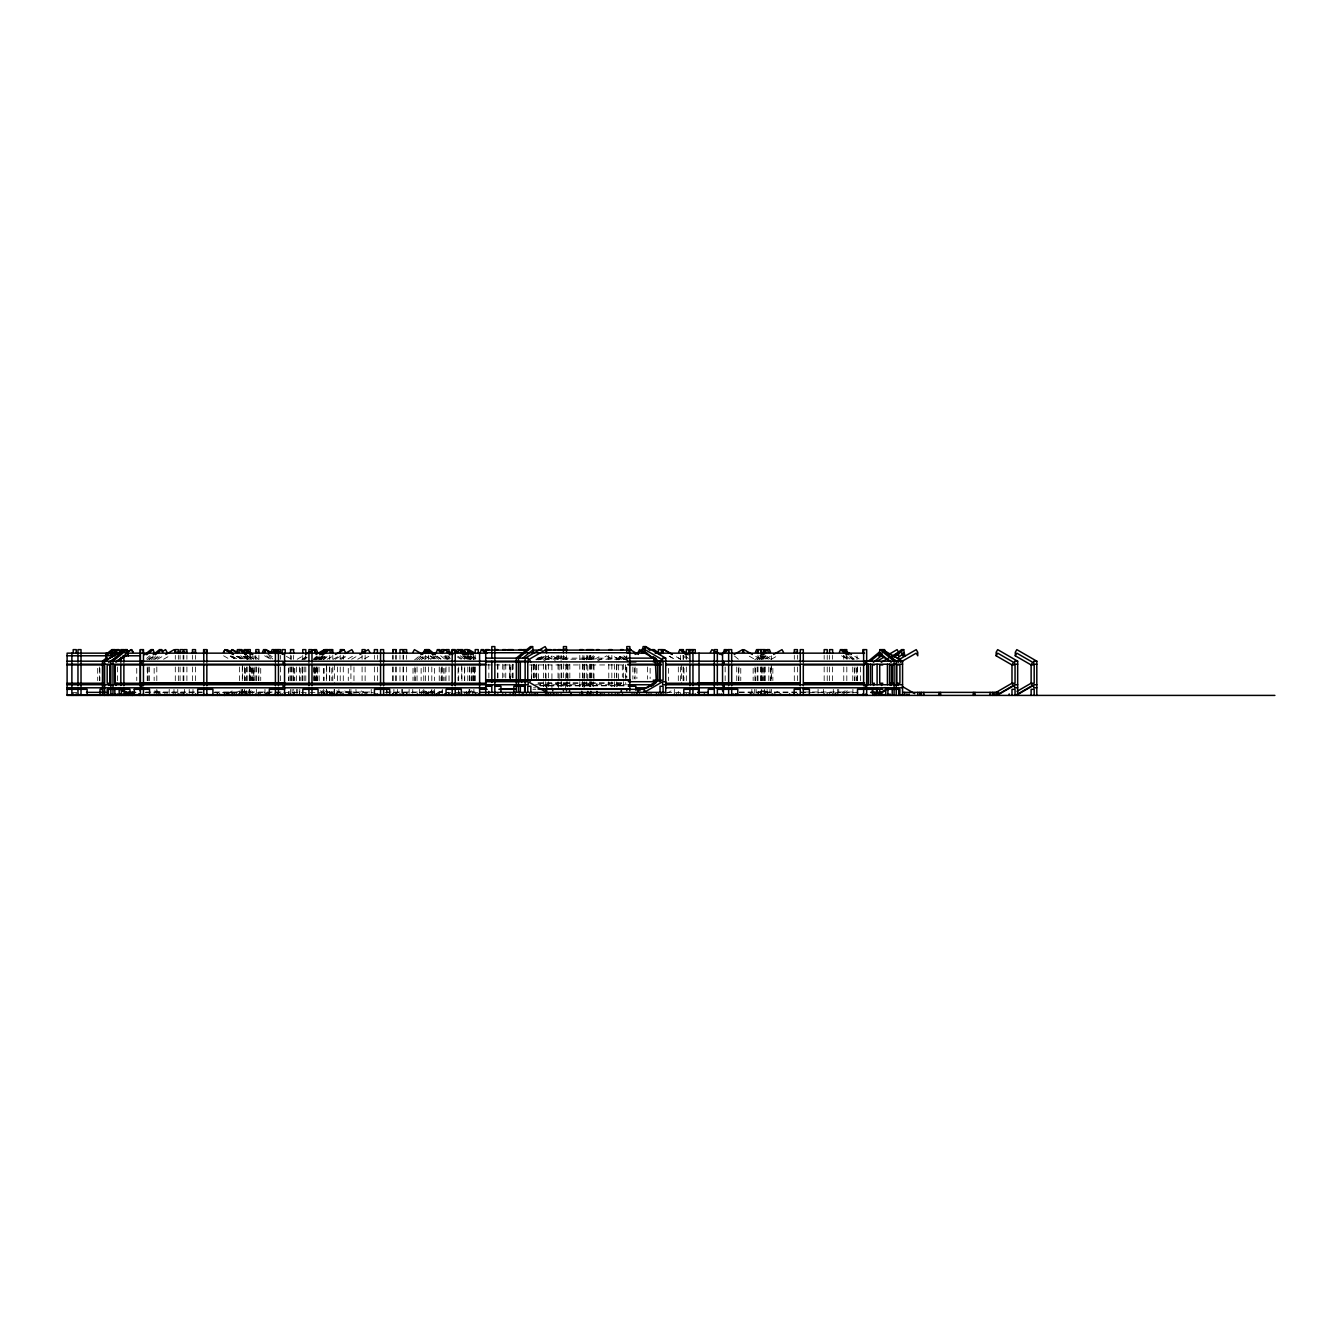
<?xml version="1.0" encoding="UTF-8"?>
<svg xmlns="http://www.w3.org/2000/svg" width="1342" height="1342" viewBox="0 0 1342 1342"><rect width="100%" height="100%" fill="white"/><g stroke="black" fill="none" stroke-linecap="round" stroke-linejoin="round"><path stroke-width="0.75" stroke-dasharray="5 3.75" d="M539.836 685.51L540.776 683.229M585.615 685.51L586.555 683.229M588.702 683.229L587.779 685.51L587.813 664.223M617.706 685.51L618.645 683.229M619.87 685.51L620.792 683.229M547.586 685.863L549.113 683.229L547.67 685.863M595.731 685.51L597.039 683.229M146.647 658.385L149.851 655.768M146.915 659.895L151.629 656.053M149.063 659.895L153.776 656.053M151.495 659.677L156.293 655.768M153.642 659.677L158.44 655.768M238.91 693.344L242.298 690.727M241.141 689.318L241.141 693.378L244.261 690.727M241.09 693.344L244.462 690.727M243.254 693.344L246.442 690.727M245.871 693.344L249.075 690.727M248.018 693.344L251.222 690.727M301.749 659.895L306.462 656.053M303.913 659.895L307.05 657.328M313.81 658.62L316.947 656.053M313.474 659.895L318.272 656.053M314.397 659.895L319.111 656.053L313.793 659.241M315.638 659.895L320.352 656.053L315.705 659.895M316.544 659.895L321.61 655.768M318.691 659.895L323.757 655.768M318.876 659.895L323.59 656.053M320.201 659.677L325.083 655.768M321.107 659.677L325.905 655.768L320.604 658.838M321.308 659.677L326.106 655.768M323.271 659.677L328.069 655.768L323.456 659.677M414.577 659.895L419.291 656.053M416.741 659.895L421.455 656.053M419.157 659.677L423.955 655.768M421.304 659.677L426.119 655.768M428.433 693.344L431.621 690.727M430.581 693.344L433.785 690.727M438.918 693.344L442.105 690.727M466.395 693.344L469.599 690.727M468.543 693.344L471.747 690.727M536.163 659.895L539.316 657.328M537.488 659.677L542.369 655.768M538.327 659.895L543.04 656.053M539.652 659.677L544.517 655.768M540.742 659.677L545.54 655.768M542.889 659.677L547.704 655.768M584.106 659.895L588.819 656.053M586.253 659.895L590.966 656.053M588.668 659.677L593.466 655.768M590.832 659.677L595.63 655.768M616.196 659.895L620.91 656.053M618.343 659.895L623.057 656.053M620.759 659.677L625.573 655.768M622.923 659.677L627.721 655.768M754.724 659.895L759.438 656.053M756.871 659.895L761.585 656.053M759.287 659.677L764.084 655.768M761.451 659.677L766.248 655.768M758.012 693.344L761.216 690.727M760.176 693.344L763.363 690.727M841.954 693.344L845.141 690.727M844.101 693.344L847.305 690.727M148.912 659.258L153.911 656.372M155.018 659.241L160.285 656.204M157.5 659.258L162.499 656.372M163.607 659.241L168.891 656.204M224.718 694.653L230.002 691.6M224.919 694.653L230.187 691.6M228.643 692.975L232.149 690.945M226.899 694.653L232.183 691.6M232.116 694.653L237.4 691.6M235.84 692.975L239.362 690.945M297.203 659.258L302.218 656.372M303.309 659.241L306.832 657.211M327.129 659.258L332.397 656.372M333.235 659.241L338.788 656.204M335.165 659.258L340.163 656.372M340.046 658.838L345.313 655.785M341.271 659.241L346.555 656.204M348.081 658.838L353.349 655.785M351.621 659.258L356.62 656.372M357.727 659.241L362.994 656.204M364.521 658.838L369.805 655.785M424.458 659.258L429.474 656.372M430.581 659.241L435.848 656.204M424.726 694.653L429.994 691.6M444.168 694.653L449.453 691.6M543.426 661.187L551.83 656.372M594.691 659.258L599.689 656.372M597.274 661.287L606.081 656.204M617.035 686.265L622.319 683.229L623.845 685.863M663.804 694.653L669.071 691.6M667.444 692.975L671.05 690.945M770.308 656.372L765.309 659.258L765.275 655.399M771.415 659.241L776.699 656.204M537.018 658.134L628.308 658.134M535.844 659.241L627.754 659.241M487.28 664.944L494.242 664.944M494.846 664.944L513.13 664.944M529.637 664.944L625.909 664.944M537.991 682.877L625.724 682.877M537.991 683.229L625.909 683.229M535.492 684.739L626.563 684.739M540.088 685.51L625.724 685.51M540.222 685.863L625.909 685.863M533.495 687.792L535.659 687.792M532.925 689.318L535.844 689.318M145.842 692.019L202.239 692.019M214.77 692.019L282.457 692.019M329.746 692.019L371.566 692.019M386.144 692.019L442.575 692.019M461.346 692.019L476.007 692.019M739.257 692.019L802.164 692.019M804.244 692.019L810.518 692.019M812.363 692.019L856.23 692.019M71.881 692.371L77.97 692.371M145.204 692.371L202.172 692.371M213.73 692.371L373.328 692.371M384.869 692.371L450.593 692.371M455.223 692.371L478.255 692.371M666.739 692.371L689.57 692.371M739.257 692.371L859.803 692.371M854.77 656.372L859.769 659.258M853.663 659.241L848.379 656.204L853.059 659.895M841.568 655.785L846.852 658.838M755.697 656.372L760.696 659.258L760.813 655.399M749.306 656.204L754.59 659.241M776.901 691.6L782.185 694.653M669.289 656.204L674.556 659.241L669.205 656.204M619.736 656.372L628.073 661.187L619.668 656.372M606.483 655.785L611.767 658.838M553.374 656.372L561.711 661.187M546.982 656.204L555.789 661.287M464.08 656.372L469.079 659.258M457.689 656.204L462.973 659.241M457.706 657.328L461.229 659.258M448.127 658.838L442.843 655.785L447.607 659.677M436.586 656.372L441.585 659.258M430.212 656.204L435.479 659.241M426.119 656.372L431.118 659.258M419.727 656.204L424.995 659.241M363.212 691.6L368.48 694.653M361.233 690.945L364.756 692.975M286.416 656.372L291.415 659.258M346.756 691.6L352.04 694.653M344.793 690.945L348.316 692.975M338.721 691.6L344.005 694.653M336.943 690.945L340.549 692.975M336.758 690.945L340.281 692.975M267.914 654.175L273.181 657.211M264.626 655.785L269.91 658.838M243.992 656.372L248.991 659.258M243.556 656.372L248.555 659.258M238.775 656.372L243.774 659.258M237.601 656.204L242.868 659.241M237.165 656.204L242.449 659.241M236.779 656.372L241.778 659.258M236.595 656.372L241.594 659.258M232.384 656.204L237.668 659.241M230.79 655.785L236.075 658.838M230.405 656.204L235.672 659.241M230.203 656.204L235.487 659.241M223.594 655.785L228.878 658.838M850.509 656.053L855.223 659.895M845.846 655.768L850.643 659.677M843.699 655.768L848.496 659.677M766.567 656.053L771.281 659.895M764.42 656.053L769.134 659.895M761.904 655.768L766.718 659.677M759.757 655.768L764.554 659.677M734.477 656.053L739.19 659.895M764.789 690.727L767.993 693.344M762.642 690.727L765.829 693.344M685.057 655.768L688.345 658.385M682.91 655.768L687.792 659.677M623.812 655.768L626.999 658.385M563.539 656.053L568.253 659.895M561.392 656.053L566.106 659.895M558.893 655.768L563.69 659.677M556.729 655.768L561.526 659.677M472.803 656.053L475.94 658.62M470.287 655.768L475.085 659.677M470.27 656.053L475.068 659.895M468.14 655.768L472.921 659.895L468.123 656.053M467.1 656.053L471.814 659.895M470.505 659.677L465.691 655.768L470.421 659.677M464.953 656.053L469.666 659.895M463.46 655.768L468.341 659.677M462.453 655.768L467.251 659.677M460.289 655.768L465.087 659.677M447.121 655.768L450.325 658.385M444.974 655.768L450.023 659.895M440.662 655.768L445.46 659.677M436.989 656.053L441.703 659.895M434.825 656.053L439.539 659.895M432.325 655.768L437.123 659.677M430.178 655.768L434.976 659.677M424.659 690.727L427.863 693.344M422.495 690.727L425.699 693.344M326.794 690.727L329.998 693.344M326.609 690.727L329.813 693.344M324.647 690.727L327.851 693.344L324.462 690.727M322.298 690.727L325.502 693.344M321.241 691.08L326.039 695.005M320.151 690.727L323.355 693.344M268.903 655.768L273.701 659.677M266.739 655.768L271.554 659.677M254.426 656.053L259.14 659.895M252.279 656.053L256.993 659.895M249.763 655.768L254.561 659.677M249.646 656.053L254.359 659.895M247.616 655.768L252.38 659.895M247.465 656.053L252.212 659.895M245.502 656.053L250.216 659.895M244.999 655.768L250.031 659.895M247.8 659.677L242.835 655.768L247.616 659.677M240.654 655.768L245.653 659.677M156.98 690.727L160.184 693.344M154.833 690.727L158.037 693.344M556.024 683.229L557.349 685.51M264.424 692.019L265.951 694.653M565.804 683.229L566.743 685.51M563.657 683.229L564.579 685.51M860.474 666.974L860.457 683.229M857.404 666.974L857.404 681.199M857.018 655.785L857.018 659.442M857.018 666.974L857.018 681.199M856.8 668.333L856.8 680.646M854.921 666.974L854.921 681.199M854.636 668.333L854.636 680.646M852.774 666.974L852.774 681.199M852.908 689.318L852.908 693.378M846.819 655.399L846.819 659.258M846.819 666.974L846.819 681.199M843.766 655.399L843.766 659.258M843.766 666.974L843.766 681.199M838.733 689.318L838.733 693.378M837.676 689.318L837.676 693.378M833.315 689.318L833.315 693.378M832.627 655.399L832.627 659.258M832.627 666.974L832.627 681.199M829.591 655.399L829.591 659.258M829.591 666.974L829.591 684.739M827.226 655.399L827.226 659.442M827.226 666.974L827.226 681.199M824.173 655.399L824.173 659.258M824.173 666.974L824.173 681.199M823.485 689.318L823.485 693.378M818.083 689.318L818.083 693.378M797.366 655.399L797.366 659.258M797.366 666.974L797.366 684.739M794.313 655.399L794.313 659.258M794.313 666.974L794.313 681.199M772.858 668.333L772.858 680.646M771.365 655.785L771.365 659.442M771.365 664.944L771.365 681.199M771.365 689.318L771.365 693.378M770.996 666.974L770.996 681.199M770.694 668.333L770.694 680.646M769.956 689.318L769.956 693.378M768.832 666.974L768.832 681.199M767.658 691.348L767.658 695.408M767.104 689.318L767.104 693.378M765.275 666.974L765.275 684.739M764.621 666.974L764.621 681.199M764.621 689.318L764.621 693.378M764.034 668.333L764.034 680.646M764.034 691.6L764.034 695.408M763.85 655.399L763.85 659.258M763.85 666.974L763.85 684.739M762.222 655.399L762.222 659.258M762.222 666.974L762.222 681.199M761.971 668.333L761.971 680.646M761.384 666.974L761.384 681.199M761.384 689.318L761.384 693.378M761.015 655.399L761.015 659.258M761.015 666.974L761.015 681.199M760.813 666.974L760.813 681.199M758.347 691.348L758.347 695.408M757.962 655.399L757.962 659.258M757.962 666.974L757.962 684.739M757.173 666.974L757.173 681.199M756.133 689.318L756.133 693.378M755.311 668.333L755.311 680.646M755.009 666.974L755.009 681.199M754.707 689.318L754.707 693.378M753.147 668.333L753.147 680.646M751.856 689.318L751.856 693.378M740.767 668.333L740.767 680.646M738.888 666.974L738.888 681.199M738.603 668.333L738.603 680.646M736.741 666.974L736.741 681.199M725.166 666.974L725.166 681.199M686.332 655.399L686.332 659.258M686.332 666.974L686.332 684.739M684.001 668.333L683.917 680.646M683.464 655.399L683.464 659.258M683.464 666.974L683.464 681.199M683.095 655.785L683.095 659.442M683.095 666.974L683.095 681.199M681.367 664.944L681.367 683.229M680.428 655.399L680.428 659.258M680.428 666.974L680.428 681.199M678.314 666.974L678.314 681.199M678.314 691.348L678.23 695.408M674.321 689.318L674.321 693.378M668.45 668.333L668.45 680.646M650.132 668.333L650.132 678.599M647.498 666.974L647.498 679.153M636.896 668.333L636.896 678.599M635.034 666.974L635.034 679.153M634.749 668.333L634.749 678.599M632.887 666.974L632.887 679.153M626.798 655.584L626.798 659.241M626.798 667.343L626.798 678.146M626.093 666.974L626.093 677.123M625.439 664.944L625.372 681.199M623.443 664.223L623.443 684.739M622.319 664.944L622.319 677.123M618.645 664.944L618.645 681.199M616.783 664.223L616.783 687.792M616.498 664.944L616.498 677.123M614.619 664.223L614.619 687.792M611.851 655.399L611.851 659.258M611.851 664.223L611.851 687.792M608.798 655.399L608.798 659.258M608.798 664.223L608.798 685.51M594.003 664.944L594.003 681.199M593.164 655.399L593.164 659.258M593.164 664.223L593.164 687.792M591.352 664.223L591.352 684.739M590.849 655.399L590.849 659.258M590.849 664.223L590.849 687.792M590.111 655.399L590.111 659.258M590.111 664.223L590.111 687.792M589.792 655.399L589.792 659.258M589.792 664.223L589.792 687.792M587.813 655.399L587.813 659.258M586.739 655.399L586.739 659.258M586.739 664.223L586.739 685.51M584.693 664.223L584.693 687.792M584.391 664.944L584.391 677.123M584.022 655.785L584.022 659.442M584.022 664.944L584.022 681.199M584.022 683.229L584.022 687.792M582.864 655.399L582.864 659.258M582.864 664.223L582.864 687.792M582.529 664.223L582.529 687.792M579.811 655.399L579.811 659.258M579.811 664.223L579.811 687.792M569.83 664.223L569.83 687.792M567.968 664.944L567.968 681.199M567.666 664.223L567.666 687.792M566.475 655.584L566.475 659.241M566.475 663.921L566.475 678.146M566.475 681.702L566.475 686.114M565.804 664.944L565.804 681.199M565.519 684.739L565.519 687.792M563.422 655.584L563.422 659.241M563.422 663.921L563.422 678.146M563.422 682.457L563.422 686.114M561.711 664.223L561.711 684.739M561.073 655.399L561.073 659.258M561.073 664.223L561.073 687.792M559.077 664.944L559.077 681.199M558.658 684.739L558.658 687.792M558.02 655.399L558.02 659.258M558.02 664.223L558.02 687.792M551.931 655.785L551.931 659.442M551.931 664.944L551.931 681.199M551.931 683.229L551.931 687.792M548.475 655.399L548.475 659.258M548.475 664.223L548.475 687.792M546.966 684.739L546.966 687.792M546.546 684.739L546.546 687.792M546.479 684.739L546.479 687.792M546.06 664.944L546.06 681.199M545.422 655.399L545.422 659.442M545.422 664.223L545.422 687.792M543.426 664.223L543.426 687.792M538.628 664.944L538.628 681.199M536.75 664.223L536.75 678.599M536.465 664.944L536.465 681.199M535.441 664.944L535.374 677.123M534.602 664.223L534.602 678.599M533.495 664.223L533.579 678.599M533.21 664.944L533.294 677.123M513.13 664.223L513.13 681.199M512.376 664.223L512.376 678.599M512.09 664.944L512.09 677.123M510.212 678.599L510.212 664.223L510.094 681.199M509.557 664.223L509.557 678.599M505.749 664.223L505.749 681.199M503.988 664.944L503.988 677.123M502.696 664.223L502.696 681.199M497.899 664.223L497.899 681.199M497.681 664.223L497.681 678.599M488.857 664.223L488.857 678.599M475.219 655.399L475.219 659.258M475.219 666.974L475.219 681.199M474.766 666.974L474.699 681.199M474.481 668.333L474.414 680.646M473.877 655.785L473.877 659.442M473.877 666.974L473.877 681.199M473.877 689.318L473.877 693.378M473.424 655.785L473.424 659.442M473.424 666.974L473.424 681.199M472.535 666.974L472.619 681.199M472.418 691.6L472.418 695.408M471.528 666.974L471.528 681.199M471.227 668.333L471.227 680.646M469.767 666.974L469.767 681.199M469.767 689.318L469.767 693.378M469.365 666.974L469.365 681.199M469.113 689.318L469.113 693.378M467.788 655.399L467.788 659.258M467.788 666.974L467.788 681.199M466.731 691.348L466.731 695.408M464.735 655.399L464.735 659.258M464.735 666.974L464.735 684.739M464.366 668.333L464.483 680.646M461.849 666.974L461.916 681.199M461.732 664.944L461.732 681.199M458.88 691.348L458.88 695.408M458.679 666.974L458.679 681.199M458.645 689.318L458.645 693.378M458.075 668.333L458.075 680.646M449.033 655.399L449.033 659.258M449.033 666.974L449.033 684.739M445.997 655.399L445.997 659.258M445.997 666.974L445.997 681.199M444.923 668.333L444.923 680.646M443.263 668.333L443.263 680.646M442.29 666.974L442.29 681.199M442.29 689.318L442.29 693.378M441.401 666.974L441.401 681.199M441.115 668.333L441.115 680.646M439.253 666.974L439.253 681.199M439.237 691.348L439.237 695.408M434.439 668.333L434.439 680.646M434.59 689.318L434.59 693.378M431.805 666.974L431.805 681.199M431.805 689.318L431.805 693.378M428.501 655.399L428.501 659.442M428.501 666.974L428.501 681.199M428.752 691.348L428.752 695.408M426.823 691.348L426.823 695.408M425.448 655.399L425.448 659.258M425.448 666.974L425.448 681.199M423.77 666.974L423.77 681.199M423.77 689.318L423.77 693.378M421.136 668.333L421.136 680.646M421.136 691.6L421.136 695.408M419.358 689.318L419.358 693.378M417.043 666.974L417.043 681.199M415.164 668.333L415.164 680.646M414.879 666.974L414.879 681.199M413.017 668.333L413.017 680.646M412.749 689.318L412.749 693.378M409.125 689.318L409.125 693.378M406.643 655.399L406.643 659.258M406.643 666.974L406.643 681.199M403.606 655.399L403.606 659.258M403.606 666.974L403.606 684.739M403.036 655.399L403.036 659.258M403.036 666.974L403.036 681.199M402.264 689.318L402.264 693.378M401.895 689.318L401.895 693.378M399.983 655.399L399.983 659.258M399.983 666.974L399.983 681.199M397.5 689.318L397.5 693.378M396.175 655.399L396.175 659.258M396.175 666.974L396.175 681.199M395.789 655.399L395.789 659.258M395.789 666.974L395.789 684.739M393.894 689.318L393.894 693.378M393.122 655.399L393.122 659.258M393.122 666.974L393.122 684.739M392.753 655.399L392.753 659.258M392.753 666.974L392.753 681.199M387.033 689.318L387.033 693.378M386.647 689.318L386.647 693.378M377.421 655.399L377.421 659.258M377.421 666.974L377.421 681.199M374.368 655.399L374.368 659.258M374.368 666.974L374.368 681.199M371.231 689.318L371.231 693.378M365.125 655.399L365.125 659.258M365.125 666.974L365.125 681.199M362.088 655.399L362.088 659.258M362.088 666.974L362.088 681.199M355.982 689.318L355.982 693.378M353.969 666.974L353.969 681.199M353.969 691.348L353.969 695.408M350.916 664.944L350.916 683.229M350.916 689.318L350.916 693.378M349.373 689.318L349.373 693.378M348.283 668.333L348.283 680.646M348.283 691.6L348.283 695.408M343.284 655.399L343.284 659.258M343.284 666.974L343.284 681.199M340.231 655.399L340.231 659.442M340.231 666.974L340.231 681.199M338.889 689.318L338.889 693.378M337.513 666.974L337.513 681.199M337.513 691.348L337.513 695.408M334.477 664.944L334.477 683.229M334.477 689.318L334.477 693.378M334.141 689.318L334.141 693.378M332.799 655.399L332.799 659.258M332.799 666.974L332.799 681.199M331.826 668.333L331.826 680.646M331.826 691.6L331.826 695.408M329.746 655.399L329.746 659.442M329.746 666.974L329.746 681.199M329.662 691.348L329.662 695.408M329.478 666.974L329.478 681.199M329.478 691.348L329.478 695.408M326.693 666.974L326.626 681.199M326.626 689.318L326.626 693.378M326.425 664.944L326.425 681.199M326.425 689.318L326.425 693.378M323.976 668.333L323.976 680.646M323.791 668.333L323.791 680.646M323.791 691.6L323.791 695.408M323.657 689.318L323.657 693.378M318.993 666.974L319.178 681.199M317.316 668.333L317.316 680.646M317.031 666.974L317.031 681.199M316.829 666.974L316.829 681.199M316.007 666.974L315.924 681.199M315.152 668.333L315.152 680.646M314.967 668.333L314.967 680.646M314.682 666.974L314.682 681.199M314.062 668.333L314.145 680.646M313.776 666.974L313.843 681.199M305.791 655.399L305.791 659.258M305.791 666.974L305.791 684.739M304.198 666.974L304.198 681.199M302.738 655.399L302.738 659.258M302.738 666.974L302.738 681.199M302.336 668.333L302.336 680.646M302.051 666.974L302.051 681.199M300.189 668.333L300.189 680.646M299.786 689.318L299.786 693.378M299.568 666.974L299.568 681.199M299.568 691.348L299.568 695.408M297.739 689.318L297.739 693.378M296.515 666.974L296.515 683.229M296.515 689.318L296.515 693.378M294.754 668.333L294.754 680.646M294.754 691.6L294.754 695.408M293.864 668.333L293.881 680.646M293.881 691.6L293.881 695.408L293.697 689.318M293.697 655.399L293.512 659.258M293.512 666.974L293.697 684.739M292.103 666.974L292.103 681.199M292.103 689.318L292.103 693.378M291.315 655.785L291.315 659.442M291.315 666.974L291.315 681.199M290.644 655.399L290.644 659.258M290.459 666.974L290.644 681.199M290.644 689.318L290.644 695.408M289.067 666.974L289.067 681.199M289.067 691.348L289.067 695.408M288.446 668.333L288.446 680.646M288.446 691.6L288.446 695.408M280.444 655.399L280.444 659.258M280.444 666.974L280.444 684.739M264.978 689.318L264.978 693.378M260.717 668.333L260.717 680.646M258.872 655.399L258.872 659.442M258.872 666.974L258.872 681.199M258.553 668.333L258.553 680.646M256.691 666.974L256.691 681.199M256.372 689.318L256.372 693.378M255.836 655.399L255.836 659.258M255.836 666.974L255.836 681.199M254.074 666.974L254.074 681.199M253.94 668.333L253.789 680.646L253.755 668.333M252.313 668.333L252.313 680.646M252.313 691.6L252.313 695.408M252.078 666.974L252.078 681.199M251.608 668.333L251.793 680.646M250.283 655.399L250.283 659.442M250.283 666.974L250.283 681.199M249.931 666.974L249.931 681.199M249.679 664.944L249.679 681.199M249.679 689.318L249.679 693.378M249.243 666.974L249.243 681.199M249.243 689.318L249.243 693.378M247.23 655.399L247.23 659.258M247.23 666.974L247.23 681.199M246.626 666.974L246.626 681.199M246.626 691.348L246.626 695.408M246.207 691.348L246.207 695.408M245.116 668.333L245.116 680.646M245.116 691.6L245.116 695.408M244.932 668.333L244.932 680.646M244.479 666.974L244.479 681.199M244.479 689.318L244.479 693.378M242.483 664.944L242.483 681.199M242.483 689.318L242.483 693.378M242.281 666.974L242.281 681.199M242.281 689.318L242.281 693.378M241.426 691.348L241.426 695.408M239.43 666.974L239.43 681.199M239.43 691.348L239.43 695.408M195.513 655.399L195.513 659.258M195.513 666.974L195.513 681.199M192.996 689.318L192.996 693.378M192.46 655.399L192.46 659.258M192.46 666.974L192.46 681.199M189.222 689.318L189.222 693.378M186.907 655.399L186.907 659.258M186.907 666.974L186.907 681.199M184.441 689.318L184.441 693.378M183.854 655.399L183.854 659.258M183.854 666.974L183.854 681.199M183.116 655.399L183.116 659.258M183.116 666.974L183.116 681.199M180.08 655.399L180.08 659.258M180.08 666.974L180.08 684.739M178.352 655.399L178.352 659.258M178.352 666.974L178.352 681.199M177.765 689.318L177.765 693.378M175.299 655.399L175.299 659.258M175.299 666.974L175.299 684.739M173.974 689.318L173.974 693.378M169.209 689.318L169.209 693.378M159.866 691.348L159.866 695.408M156.813 666.974L156.813 681.199M156.813 689.318L156.813 693.378M154.162 668.333L154.162 680.646M154.162 691.6L154.162 695.408M149.365 666.974L149.365 681.199M148.207 666.974L148.207 681.199M147.503 668.333L147.503 680.646M147.217 666.974L147.217 681.199M136.75 668.333L136.75 680.646M117.425 666.974L117.425 681.199M99.862 668.333L99.862 680.646M99.576 666.974L99.576 681.199M97.698 668.333L97.698 680.646M322.852 655.768L318.054 659.677L322.919 655.768M558.155 656.204L552.87 659.241L558.222 656.204M680.662 659.258L675.663 656.372L680.595 659.258M618.628 659.241L613.361 656.204L618.561 659.241M531.432 678.599L531.432 664.223L531.348 678.599"/><path stroke-width="1.5" d="M132.153 693.898L132.153 695.408L132.153 692.371M515.127 695.408L515.127 693.898L515.043 695.408M115.915 685.51L117.039 683.229M125.125 694.653L126.064 692.371L126.064 695.408M236.377 652.279L237.651 649.629M243.338 652.279L244.412 649.629L246.576 649.629L252.85 654.762M265.699 649.629L263.552 649.629L262.478 652.279L264.626 652.279L265.699 649.629L270.413 653.487M273.231 652.279L274.305 649.629L272.141 649.629L271.067 652.279L273.231 652.279L274.741 649.629L283.078 654.443M436.385 652.279L437.458 649.629L439.606 649.629L442.759 652.195M442.843 652.279L443.917 649.629L441.77 649.629L440.696 652.279L442.843 652.279L444.487 649.629L443.045 652.279M459.249 649.629L458.176 652.279L456.012 652.279L457.085 649.629L459.249 649.629L465.523 654.762M480.302 652.279L481.392 649.629L483.539 649.629L486.676 652.195M521.552 682.457L522.491 680.176M645.267 646.592L644.194 652.749L645.72 650.098L661.556 659.241L660.029 661.891L660.029 680.176L663.082 680.176L663.082 661.891L660.029 661.891L644.194 652.749L642.03 652.749L643.12 646.592L645.267 646.592L649.981 650.434M653.118 685.074L656.322 682.457L655.382 661.891L656.473 659.241L654.309 659.241L653.235 661.891L657.546 661.891L657.546 680.176L653.235 680.176L654.175 682.457L647.767 687.691M678.633 652.279L679.79 649.629L683.464 649.629M758.716 649.629L757.643 652.279L755.479 652.279L756.553 649.629L765.275 649.629L765.275 653.487M839.421 652.279L840.495 649.629L842.642 649.629L848.932 654.762M896.238 695.408L896.238 661.187L882.097 649.629L879.949 649.629L878.859 655.785L881.023 655.785L889.813 660.868M878.859 655.785L879.949 653.151L882.097 653.151L881.023 655.785M873.525 685.51L874.447 683.229L872.3 683.229L872.3 664.944L874.447 664.944M108.903 685.51L110.43 682.877M124.739 694.653L126.265 692.019L119.237 687.943M223.409 652.279L224.936 649.629L233.256 654.443M223.594 652.279L225.12 649.629L233.458 654.443M230.354 652.279L231.881 649.629L235.219 651.558M230.79 652.279L232.317 649.629L237.316 652.514M264.626 652.279L266.152 649.629L271.151 652.514M412.917 652.279L414.443 649.629L422.78 654.443M423.401 652.279L424.928 649.629L433.265 654.443M450.878 652.279L452.405 649.629L457.404 652.514M530.828 680.176L529.503 682.457L545.338 691.6L546.664 689.318L546.664 692.371M628.61 652.279L630.136 649.629L638.473 654.443M638.104 652.279L639.614 649.629L644.613 652.514M662.394 652.279L664.005 649.629L672.342 654.443L663.921 649.629M710.404 652.279L711.931 649.629L720.268 654.443M742.512 652.279L744.022 649.629L752.359 654.443M881.476 685.51L882.784 683.229L879.731 683.229L879.731 664.944L882.784 664.944M996.15 655.785L997.676 653.151L1013.512 662.294L1011.985 664.944L1011.985 683.229L1013.512 685.863L997.676 695.005L996.15 692.371L1011.985 683.229L1015.038 683.229L1015.038 664.944L1011.985 664.944L996.15 655.785L996.15 652.279L997.676 649.629L1017.672 661.187L1017.672 695.408M1017.051 691.348L1031.126 683.229L1034.179 683.229L1034.179 664.944L1031.126 664.944L1015.29 655.785L1016.817 653.151L1032.652 662.294L1031.126 664.944L1031.126 683.229L1032.652 685.863L1016.817 695.005M105.565 654.762L111.856 649.629L115.278 649.629L115.278 655.399M107.712 654.762L114.003 649.629M107.192 657.328L102.478 661.187L102.478 693.512M110.329 654.762L116.62 649.629L118.784 649.629L119.857 652.279M112.493 654.762L118.784 649.629M120.092 653.487L124.806 649.629L127.154 649.629L128.228 655.785M124.991 649.629L110.849 661.187L110.849 695.408M127.138 649.629L112.996 661.187L112.996 695.408M115.949 662.294L127.138 653.151L128.211 655.785L126.97 649.629M144.601 654.762L150.891 649.629L153.038 649.629L154.112 652.279M146.764 654.762L153.038 649.629M153.206 654.762L159.48 649.629L161.644 649.629L162.718 652.279M155.353 654.762L161.644 649.629M320.084 653.487L324.798 649.629L328.287 649.629M319.765 654.762L326.123 649.629M321.912 654.762L328.203 649.629M323.019 654.762L329.293 649.629L332.799 649.629L332.799 653.487M420.868 654.762L424.005 652.195M523.011 657.949L532.606 650.098L533.68 652.749L532.606 646.592L518.465 658.134L518.465 692.371M721.56 654.762L727.85 649.629L731.692 649.629L731.692 662.294M761.015 654.762L767.288 649.629L769.452 649.629L770.526 652.279L768.362 652.279L767.288 649.629M763.162 654.762L766.299 652.195M868.274 661.187L879.278 652.195M870.421 661.187L879.849 653.487M873.374 662.294L881.375 655.768M892.128 657.328L901.556 649.629L903.703 649.629L904.793 655.785L902.629 655.785L901.556 653.151L903.703 653.151L904.793 655.785M894.275 657.328L903.703 649.629M897.312 658.385L903.703 653.151M878.859 695.408L878.859 692.371L879.798 694.653L887.8 688.127M124.37 649.629L104.357 661.187L104.357 695.408M124.554 649.629L104.542 661.187L104.542 695.408M108.702 662.294L113.986 659.241M126.316 652.514L131.315 649.629L132.824 652.279M126.735 652.514L131.734 649.629L133.261 652.279M117.09 660.868L126.064 655.785L117.274 660.868M162.231 651.558L165.569 649.629L167.096 652.279M165.838 654.443L174.175 649.629L175.701 652.279M305.54 654.443L313.877 649.629L315.404 652.279L317.551 652.279L316.477 649.629L314.33 649.629L315.404 652.279M316.007 654.443L324.361 649.629M335.466 654.443L344.055 649.629M345.162 653.487L351.839 649.629L353.349 652.279M359.941 654.443L368.278 649.629L369.805 652.279M432.795 654.443L436.133 652.514M635.118 654.443L643.455 649.629M734.191 654.443L742.529 649.629L744.055 652.279M773.646 654.443L781.983 649.629L783.493 652.279M877.098 661.187L883.774 657.328M888.773 654.443L897.093 649.629L898.62 652.279L898.62 655.785L897.093 653.151L891.826 656.204M881.258 662.294L888.303 658.234M897.899 660.214L916.234 649.629L917.76 652.279L917.76 655.785L916.234 653.151L900.398 662.294M888.052 688.295L881.023 692.371L870.639 692.371M997.475 694.653L1013.311 685.51M1016.615 694.653L1032.451 685.51M532.606 646.592L530.459 646.592L516.318 658.134L516.318 692.371M563.422 649.226L566.475 649.226M626.798 649.226L629.851 649.226M642.03 649.226L644.194 649.226L645.72 646.592L665.716 658.134L665.716 692.371L479.614 692.371M123.883 649.629L120.83 649.629L120.83 653.487M206.836 662.294L206.836 649.629L203.598 649.629L203.598 653.487M237.45 649.629L241.795 649.629L244.932 652.195M275.211 653.487L275.211 649.629L280.444 649.629L280.444 653.487M290.459 649.629L293.697 649.629M343.284 649.629L340.231 649.629L340.231 653.487M445.997 649.629L449.033 649.629L449.033 653.487M462.504 649.629L460.272 649.629L466.546 654.762M488.756 649.629L485.703 649.629L485.703 695.408M494.846 649.629L497.899 649.629M502.696 649.629L505.749 649.629M507.947 649.629L513.13 649.629M519.153 649.629L522.189 649.629M523.363 649.629L526.517 649.629M545.422 649.629L548.475 649.629M548.744 649.629L550.891 649.629M553.525 649.629L555.689 649.629M558.02 649.629L561.073 649.629M579.811 649.629L582.864 649.629M586.739 649.629L593.164 649.629M596.67 649.629L598.834 649.629M608.798 649.629L611.851 649.629M620.608 649.629L622.755 649.629M628.761 649.629L630.925 649.629M652.145 649.629L654.309 649.629L660.583 654.762M843.766 649.629L846.819 649.629L846.819 653.487M882.415 649.629L884.579 649.629L885.653 652.279M485.72 650.098L527.49 650.098M533.764 650.098L542.118 650.098M546.295 650.098L629.851 650.098M178.352 652.279L175.299 652.279L175.299 649.629L178.352 649.629L178.352 653.487M180.08 652.279L183.116 652.279M183.854 652.279L186.907 652.279M192.46 652.279L195.513 652.279M203.783 652.279L206.836 652.279M236.578 652.279L238.725 652.279L239.799 649.629L246.089 654.762M247.23 652.279L250.283 652.279M255.836 652.279L258.872 652.279M362.088 652.279L365.125 652.279M403.606 652.279L406.643 652.279M425.448 652.279L428.501 652.279M760.813 652.279L763.85 652.279M794.313 652.279L797.366 652.279M485.72 652.749L629.851 652.749M118.935 653.151L67.1 653.151L67.1 695.408L1274.9 695.408M124.991 653.151L487.28 653.151M627.989 653.151L646.81 653.151M655.164 653.151L864.583 653.151M67.1 655.785L112.409 655.785M123.112 655.785L139.82 655.785M485.703 658.134L528.178 658.134L528.178 661.187L284.554 661.187M628.308 658.134L655.097 658.134M665.716 658.134L662.562 658.134L662.663 661.187L723.439 661.187L723.439 664.223L665.615 664.223M67.1 661.187L283.028 661.187L283.028 664.223L67.1 664.223M627.989 661.187L661.438 661.187M902.562 695.408L902.562 661.187L724.076 661.187L724.076 664.223L902.562 664.223M1017.672 661.187L1014.636 661.187L1014.636 664.223L1017.672 664.223M1036.812 695.408L1036.812 661.187L1033.776 661.187L1033.776 664.223L1036.812 664.223M485.703 661.891L635.94 661.891M284.554 664.223L485.888 664.223M627.989 664.223L661.438 664.223M67.1 664.944L103.217 664.944M485.888 664.944L114.691 664.944L114.758 683.229L139.82 683.229M627.989 664.944L661.438 664.944M665.615 664.944L799.832 664.944M804.009 664.944L864.583 664.944M890.065 664.944L893.587 664.944M485.72 679.824L629.851 679.824M485.72 680.176L629.851 680.176M485.703 681.702L528.178 681.702L528.178 684.739L284.554 684.739M628.308 681.702L655.097 681.702M665.716 681.702L662.663 681.702L662.663 684.739L723.439 684.739L723.439 687.792L665.615 687.792M140.407 682.877L284.538 682.877M697.723 682.877L799.832 682.877M804.009 682.877L864.583 682.877M67.1 683.229L103.217 683.229M140.407 683.229L485.888 683.229M665.615 683.229L799.832 683.229M804.009 683.229L864.583 683.229M893.587 683.229L890.065 683.229L890.987 685.51M896.859 683.229L899.912 683.229L899.912 664.944L896.859 664.944L896.859 683.229L898.184 685.51M67.1 684.739L283.028 684.739L283.028 687.792L67.1 687.792M627.989 684.739L653.151 684.739M902.562 684.739L724.076 684.739L724.076 687.792L902.562 687.792M1017.672 684.739L1014.636 684.739L1014.636 687.792L1017.672 687.792M1036.812 684.739L1033.776 684.739L1033.776 687.792L1036.812 687.792M485.703 686.265L491.424 686.265M494.846 686.265L500.952 686.265L500.952 692.371M525.359 686.265L513.869 686.265L513.869 692.371M628.324 686.265L635.94 686.265L635.94 690.342M648.924 686.265L651.793 686.265M284.554 687.792L485.888 687.792M636.36 687.792L646.81 687.792M500.331 688.966L514.959 688.966M537.941 688.966L629.851 688.966M67.1 689.318L87.113 689.318L87.113 695.408M102.193 689.318L100.029 689.318L100.046 695.408M122.357 689.318L129.973 689.318L129.973 693.378M134.133 689.318L149.549 689.318L149.549 695.408M284.554 689.318L269.306 689.318L269.306 695.408M479.614 689.318L487.23 689.318M498.905 689.318L515.261 689.318M539.417 689.318L644.194 689.318L644.194 692.371M699.048 689.318L683.816 689.318L683.816 695.408M713.91 689.318L708.19 689.318L708.19 695.408M717.718 689.318L737.781 689.318L737.781 695.408M799.866 689.318L794.162 689.318L794.162 695.408M803.304 689.318L809.394 689.318L809.394 695.408M878.758 689.318L857.521 689.318L857.521 695.408M882.784 689.318L879.731 689.318L879.731 693.378M86.509 692.371L106.135 692.371M135.626 692.371L125.88 692.371L125.88 695.408M697.605 692.371L707.871 692.371M902.78 692.371L998.666 692.371M73.189 694.653L76.242 694.653M77.97 694.653L81.023 694.653M106.152 694.653L285.225 694.653M290.459 694.653L293.697 694.653M302.738 694.653L305.791 694.653M308.928 694.653L311.981 694.653M314.464 694.653L316.628 694.653M324.949 694.653L327.113 694.653M329.26 694.653L484.361 694.653M485.703 694.653L488.756 694.653M494.846 694.653L497.899 694.653M502.696 694.653L505.749 694.653M508.098 694.653L513.13 694.653M519.153 694.653L522.189 694.653M523.363 694.653L667.494 694.653M680.428 694.653L866.68 694.653M879.798 694.653L881.946 694.653L881.023 692.371L881.023 695.408M882.566 694.653L884.713 694.653M901.707 694.653L903.854 694.653M67.1 695.005L857.018 695.005M1036.812 661.187L1016.817 649.629L1015.29 652.279L1015.29 655.785M882.55 649.629L902.562 661.187M889.578 657.211L898.385 662.294M843.095 649.629L851.449 654.443M902.361 686.517L914.69 693.629M884.982 687.54L888.505 689.57M468.861 649.629L475.521 653.487M444.37 649.629L452.891 654.443M227.117 649.629L232.116 652.514M120.612 689.318L124.303 691.348M879.949 649.629L894.091 661.187L894.091 695.408M879.949 653.151L891.138 662.294M840.495 649.629L846.785 654.762M681.853 649.629L688.228 654.762M679.706 649.629L685.997 654.762M653.269 656.641L656.473 659.241M646.307 652.715L654.309 659.241M481.392 649.629L486.106 653.487M467.1 649.629L473.374 654.762M468.09 652.195L471.227 654.762M462.42 649.629L468.777 654.762M460.239 652.195L463.376 654.762M447.071 652.195L450.207 654.762M437.458 649.629L442.172 653.487M435.412 654.762L429.121 649.629L425.448 649.629L425.448 653.487M426.974 649.629L433.265 654.762M244.412 649.629L250.702 654.762M239.614 649.629L245.905 654.762M119.287 688.127L127.289 694.653L128.211 692.371L128.044 695.408M530.828 661.891L529.302 659.241L545.137 650.098L546.664 652.749L546.664 649.226L545.137 646.592L525.141 658.134L525.141 692.371M343.787 649.629L345.582 652.279M727.85 649.629L728.924 652.279M331.457 649.629L332.531 652.279L330.384 652.279L329.293 649.629M1034.179 695.408L1034.179 689.318L1031.126 689.318L1031.126 695.408M1015.038 695.408L1015.038 689.318L1011.985 689.318L1011.985 695.408M1009.201 693.898L1009.201 695.408M996.15 692.371L996.15 695.408M994.07 692.371L994.07 695.408M992.443 692.371L992.443 695.408M990.061 692.371L990.061 695.408M974.929 692.371L974.929 695.408M973.302 692.371L973.302 695.408M940.625 692.371L940.625 695.408M938.997 692.371L938.997 695.408M923.866 692.371L923.866 695.408M921.484 692.371L921.484 695.408M919.857 692.371L919.857 695.408M917.76 692.371L917.76 695.408M909.104 693.898L909.104 695.408M906.94 693.898L906.94 695.408M904.726 692.371L904.726 695.408M899.912 695.408L899.912 689.318L885.754 689.318L885.754 695.408M898.687 689.318L898.687 695.408M892.212 664.944L892.212 683.229M892.212 689.318L892.212 695.408M891.44 664.944L891.44 683.229M889.964 693.898L889.964 695.408M889.561 664.223L889.561 684.739M887.901 689.318L887.901 695.408L887.8 693.898M887.414 664.223L887.414 684.739M877.098 664.223L877.098 684.739M877.098 687.792L877.098 693.512M876.712 692.371L876.712 695.408M876.611 689.318L876.611 693.378M874.917 692.371L874.917 695.408M874.548 692.371L874.548 695.408M872.77 689.318L872.77 695.408M872.3 689.318L872.3 693.378M870.421 664.223L870.421 684.739M868.274 664.223L868.274 684.739M866.68 695.408L866.68 649.629L862.906 649.629L862.906 653.487M865.959 693.898L865.959 695.408M865.154 661.187L865.154 664.223M865.154 684.739L865.154 687.792M863.627 649.629L863.627 662.294M863.627 664.223L863.627 685.51M863.627 687.339L863.627 695.408M862.906 693.898L862.906 695.408M846.819 693.898L846.819 695.408M843.766 693.898L843.766 695.408M837.257 693.898L837.257 695.408M835.496 693.898L835.479 695.408M835.11 693.898L835.11 695.408M832.627 653.487L832.627 649.629L829.591 649.629L829.591 653.487M832.627 693.898L832.627 695.408M829.591 693.898L829.591 695.408M827.226 653.487L827.226 649.629L824.173 649.629L824.173 653.487M827.226 693.898L827.226 695.408M824.173 693.898L824.173 695.408M803.304 662.294L803.304 649.629L800.251 649.629L800.251 662.294M803.304 664.223L803.304 685.51M803.304 687.339L803.304 695.408M800.251 664.223L800.251 685.51M800.251 687.339L800.251 695.408M797.366 653.487L797.366 649.629L794.313 649.629L794.313 653.487M797.366 693.898L797.366 695.408M794.313 693.898L794.313 695.408M789.599 693.898L789.599 695.408M774.837 693.898L774.837 695.408M772.673 693.898L772.673 695.408M765.275 693.898L765.275 695.408M763.85 649.629L763.85 653.487M763.85 693.898L763.85 695.408M762.222 693.898L762.222 695.408M761.015 649.629L761.015 653.487M761.015 693.898L761.015 695.408M760.813 649.629L760.813 653.487M760.813 693.898L760.813 695.408M757.962 649.629L757.962 653.487M757.962 693.898L757.962 695.408M753.332 693.898L753.332 695.408M751.168 693.898L751.168 695.408M750.144 693.898L750.144 695.408M736.406 693.898L736.406 695.408M735.382 693.898L735.382 695.408M733.235 693.898L733.235 695.408M731.692 664.223L731.692 685.51M731.692 687.339L731.692 695.408M728.639 649.629L728.639 662.294M728.639 664.223L728.639 685.51M728.639 687.339L728.639 695.408M723.439 689.318L723.439 695.408M722.55 653.151L722.55 685.51M722.55 687.339L722.55 690.996M721.224 693.898L721.224 695.408M719.077 693.898L719.077 695.408M717.333 662.294L717.333 649.629L714.296 649.629L714.296 695.408M717.333 664.223L717.333 684.739M717.333 687.691L717.333 695.408M704.315 693.898L704.315 695.408M699.048 653.151L699.048 695.408M698.528 689.318L698.528 693.378M695.257 653.487L695.257 649.629L686.332 649.629L686.332 653.487M695.257 693.898L695.257 695.408M692.958 649.629L692.958 662.294M692.958 664.223L692.958 685.51M692.958 687.339L692.958 695.408M692.237 649.629L692.22 653.487M692.237 693.898L692.22 695.408M689.905 649.629L689.905 662.294M689.905 664.223L689.905 685.51M689.905 687.339L689.905 695.408M689.385 649.629L689.385 653.487M689.385 693.898L689.385 695.408M689.201 649.629L689.201 653.487M689.201 693.898L689.201 695.408M686.332 693.898L686.332 695.408M683.464 693.898L683.464 695.408M680.428 693.898L680.428 695.408M674.405 693.898L674.321 695.408M663.166 653.487L663.166 649.629L658.368 649.629L658.368 653.487M663.082 692.371L663.082 686.265L660.029 686.265L660.029 692.371M663.166 693.898L663.166 695.408M661.421 649.629L661.421 653.487M661.421 693.898L661.421 695.408M660.13 693.898L660.13 695.408M659.408 661.187L659.408 681.702M658.368 693.898L658.368 695.408M651.071 693.898L651.071 695.408M648.924 693.898L648.924 695.408M646.76 693.898L646.76 695.408M639.882 689.318L639.882 690.845M639.429 693.898L639.429 695.408M637.735 689.318L637.735 690.845M637.265 693.898L637.265 695.408M636.309 693.898L636.309 695.408M634.145 693.898L634.145 695.408M631.998 693.898L631.998 695.408M629.851 690.845L629.851 646.592L626.798 646.592L626.798 652.749M626.798 689.318L626.798 690.845M622.52 693.898L622.52 695.408M621.329 689.318L621.329 692.371M618.981 693.898L618.981 695.408M617.37 693.898L617.37 695.408M615.223 693.898L615.223 695.408M611.851 693.898L611.851 695.408M608.798 693.898L608.798 695.408M604.219 693.898L604.219 695.408M602.055 693.898L602.055 695.408M600.461 693.898L600.461 695.408M600.394 693.898L600.394 695.408M596.955 691.348L596.955 695.408M593.164 693.898L593.164 695.408M590.849 691.348L590.849 695.408M590.111 693.898L590.111 695.408M589.792 693.898L589.792 695.408M587.813 691.348L587.813 695.408M586.739 693.898L586.739 695.408M582.864 693.898L582.864 695.408M581.707 691.348L581.707 695.408M579.811 693.898L579.811 695.408M571.122 693.898L571.122 695.408M571.038 693.898L571.038 695.408M569.528 689.318L569.528 692.371M566.475 652.749L566.475 646.592L563.422 646.592L563.422 652.749M566.475 689.318L566.475 690.845M563.422 689.318L563.422 690.845M561.073 693.898L561.073 695.408M558.02 693.898L558.02 695.408M556.293 693.898L556.293 695.408M554.129 693.898L554.129 695.408M553.105 693.898L553.038 695.408M552.753 689.318L552.753 690.845M550.874 693.898L550.958 695.408M550.304 693.898L550.304 695.408M548.475 693.898L548.475 695.408M548.14 693.898L548.14 695.408M546.664 693.898L546.664 695.408M545.422 693.898L545.422 695.408M537.538 693.898L537.538 695.408M537.169 693.898L537.169 695.408M535.391 693.898L535.391 695.408M534.082 693.898L534.082 695.408M531.902 693.898L531.902 695.408M530.828 692.371L530.828 686.265L527.775 686.265L527.775 692.371M529.738 693.898L529.738 695.408M527.775 661.891L527.775 680.176M526.416 693.898L526.416 695.408M524.638 686.265L524.638 692.371M523.363 693.898L523.363 695.408M522.189 693.898L522.189 695.408M520.327 661.891L520.327 680.176M520.327 686.265L520.327 692.371M519.153 693.898L519.153 695.408M515.496 693.898L515.496 695.408M513.332 693.898L513.332 695.408M513.13 693.898L513.13 695.408M510.094 693.898L510.094 695.408M505.749 693.898L505.749 695.408M502.696 693.898L502.696 695.408M497.899 693.898L497.899 695.408M494.846 695.408L494.846 646.592L491.809 646.592L491.809 658.134M491.809 661.187L491.809 682.457M491.809 684.739L491.809 692.371M488.756 691.348L488.756 695.408M479.614 653.151L479.614 664.223M479.614 664.944L479.614 683.229M479.614 684.739L479.614 695.408M478.255 653.487L478.255 649.629L475.219 649.629L475.219 653.487M478.255 693.898L478.155 695.408M475.991 693.898L475.991 695.408M475.219 693.898L475.219 695.408M467.788 653.487L467.788 649.629L464.735 649.629L464.735 653.487M467.788 693.898L467.788 695.408M464.735 693.898L464.735 695.408M461.698 693.898L461.698 695.408M461.245 695.408L461.329 689.318L446.081 689.318L445.997 695.408M459.551 693.898L459.551 695.408M457.035 693.898L457.102 695.408M455.223 662.294L455.223 649.629L452.187 649.629L452.187 662.294M455.223 664.223L455.223 685.51M455.223 687.339L455.223 695.408M454.871 693.898L454.955 695.408M453.864 693.898L453.864 695.408M452.187 664.223L452.187 685.51M452.187 687.339L452.187 695.408M451.7 693.898L451.7 695.408M449.033 693.898L449.033 695.408M448.748 693.898L448.748 695.408M444.789 693.898L444.789 695.408M438.532 693.898L438.532 695.408M436.938 693.898L436.938 695.408M436.754 693.898L436.754 695.408M436.385 693.898L436.385 695.408M434.691 693.898L434.691 695.408M434.221 693.898L434.221 695.408M432.543 693.898L432.543 695.408M432.074 693.898L432.074 695.408M428.501 649.629L428.501 653.487M428.501 693.898L428.501 695.408M425.448 693.898L425.448 695.408M423.736 693.898L423.736 695.408M421.589 693.898L421.589 695.408M417.312 693.898L417.312 695.408M406.827 693.898L406.827 695.408M406.643 653.487L406.643 649.629L403.606 649.629L403.606 653.487M406.643 693.898L406.643 695.408M403.606 693.898L403.606 695.408M403.036 653.487L403.036 649.629L399.983 649.629L399.983 653.487M403.036 693.898L403.036 695.408M399.983 693.898L399.983 695.408M396.175 653.487L396.175 649.629L392.753 649.629L392.753 653.487M396.175 693.898L396.175 695.408M395.789 649.629L395.789 653.487M395.789 693.898L395.789 695.408M393.122 649.629L393.122 653.487M393.122 693.898L393.122 695.408M392.753 693.898L392.753 695.408M389.7 695.408L389.7 689.318L374.468 689.318L374.368 695.408M383.611 662.294L383.611 649.629L380.558 649.629L380.558 662.294M383.611 664.223L383.611 685.51M383.611 687.339L383.611 695.408M380.558 664.223L380.558 685.51M380.558 687.339L380.558 695.408M377.421 653.487L377.421 649.629L374.368 649.629L374.368 653.487M377.421 693.898L377.421 695.408M375.894 693.898L375.894 695.408M365.125 653.487L365.125 649.629L362.088 649.629L362.088 653.487M365.125 693.898L365.125 695.408M362.088 693.898L362.088 695.408M359.455 693.898L359.455 695.408M351.688 693.898L351.688 695.408L351.419 693.898M343.284 693.898L343.284 695.408M340.231 693.898L340.231 695.408M336.842 693.898L336.842 695.408M336.657 693.898L336.657 695.408M334.695 693.898L334.695 695.408M334.493 693.898L334.493 695.408M333.672 693.898L333.588 695.408M332.799 693.898L332.799 695.408M332.346 693.898L332.346 695.408M331.96 693.898L331.977 695.408M330.199 693.898L330.199 695.408M329.746 693.898L329.746 695.408M321.862 693.898L321.862 695.408M321.493 693.898L321.493 695.408M319.715 693.898L319.715 695.408M318.071 695.408L318.071 689.318L302.839 689.318L302.738 695.408M311.981 662.294L311.981 649.629L308.928 649.629L308.928 662.294M311.981 664.223L311.981 685.51M311.981 687.339L311.981 695.408M308.928 664.223L308.928 685.51M308.928 687.339L308.928 695.408M305.791 653.487L305.791 649.629L302.738 649.629L302.738 653.487M305.791 693.898L305.791 695.408M293.512 649.629L293.697 653.487M293.512 693.898L293.697 695.408M290.644 649.629L290.459 653.487M290.459 693.898L290.644 695.408M285.225 653.487L285.225 649.629L282.172 649.629L282.172 653.487M285.225 693.898L285.225 695.408M284.554 653.151L284.554 695.408M282.172 693.898L282.172 695.408M280.444 693.898L280.444 695.408M278.448 649.629L278.448 662.294M278.448 664.223L278.448 685.51M278.448 687.339L278.448 695.408M278.264 649.629L278.264 653.487M278.264 693.898L278.264 695.408M277.391 649.629L277.391 653.487M277.391 693.898L277.391 695.408M275.412 649.629L275.412 662.294M275.412 664.223L275.412 685.51M275.412 687.339L275.412 695.408L275.211 693.898M268.92 693.898L268.92 695.408M267.125 693.898L267.125 695.408M266.756 693.898L266.756 695.408M260.314 693.898L260.314 695.408M258.872 653.487L258.872 649.629L255.836 649.629L255.836 653.487M258.872 693.898L258.872 695.408M258.536 693.898L258.536 695.408M258.167 693.898L258.167 695.408M255.836 693.898L255.836 695.408M250.283 653.487L250.283 649.629L247.23 649.629L247.23 653.487M250.283 693.898L250.283 695.408M247.23 693.898L247.23 695.408M241.174 693.898L241.174 695.408M239.027 693.898L239.027 695.408M236.41 693.898L236.41 695.408M234.414 693.898L234.414 695.408M232.267 693.898L232.267 695.408M232.065 693.898L232.065 695.408M224.701 693.898L224.701 695.408M224.265 693.898L224.265 695.408M219.484 693.898L219.484 695.408M217.505 693.898L217.505 695.408M217.303 693.898L217.303 695.408M212.925 695.408L212.925 689.318L197.693 689.318L197.693 695.408M206.836 664.223L206.836 685.51M206.836 687.339L206.836 695.408L206.651 693.898M206.651 649.629L206.651 653.487M203.783 649.629L203.783 662.294M203.783 664.223L203.783 685.51M203.783 687.339L203.799 695.408M203.598 693.898L203.598 695.408M195.513 653.487L195.513 649.629L192.46 649.629L192.46 653.487M195.513 693.898L195.513 695.408M192.46 693.898L192.46 695.408M186.907 653.487L186.907 649.629L183.854 649.629L183.854 653.487M186.907 693.898L186.907 695.408M183.854 693.898L183.854 695.408M183.116 653.487L183.116 649.629L180.08 649.629L180.08 653.487M183.116 693.898L183.116 695.408M181.791 693.898L181.791 695.408M180.08 693.898L180.08 695.408M178.352 693.898L178.352 695.408M175.299 693.898L175.299 695.408M173.185 693.898L173.185 695.408M167.029 693.898L167.029 695.408M164.881 693.898L164.881 695.408M158.423 693.898L158.423 695.408M156.276 693.898L156.276 695.408M143.46 662.294L143.477 649.629L140.239 649.629L140.239 685.51M143.46 664.223L143.46 685.51M143.46 687.339L143.477 695.408M143.275 649.629L143.275 653.487M143.275 693.898L143.275 695.408M141.95 661.187L141.95 664.223M141.95 684.739L141.95 687.792M140.424 649.629L140.424 695.408M140.239 687.339L140.239 690.996M140.239 693.898L140.239 695.408M139.367 693.898L139.367 695.408M138.931 693.898L138.931 695.408M134.334 689.318L134.15 695.408M132.539 692.371L132.539 695.408M131.986 692.371L131.986 695.408M130.392 692.371L130.392 695.408M128.228 692.371L128.228 695.408M124.169 693.898L124.169 695.408M123.883 656.808L123.883 662.294M123.883 664.223L123.883 685.51M123.883 687.339L123.883 691.6M123.883 693.898L123.883 695.408M122.005 693.898L122.005 695.408M121.334 695.408L121.334 689.318L107.175 689.318L107.175 695.408M120.83 657.328L120.83 662.294M120.83 664.223L120.83 685.51M120.83 693.898L120.83 695.408M119.388 693.898L119.388 695.408M119.17 689.318L119.17 695.408M117.24 693.898L117.24 695.408M115.278 693.898L115.278 695.408M114.875 664.944L114.858 683.229M114.858 689.318L114.858 695.408M114.758 653.151L114.758 655.785M112.242 649.629L112.242 657.328M112.242 693.898L112.242 695.408M110.044 664.944L110.044 683.229M108.4 689.318L108.4 695.408M106.152 653.151L106.152 661.27M81.023 695.408L81.023 649.629L77.97 649.629L77.97 662.294M77.97 664.223L77.97 685.51M77.97 687.339L77.97 695.408M76.242 653.487L76.242 649.629L73.189 649.629L73.189 653.487M76.242 693.898L76.242 695.408M73.189 693.898L73.189 695.408M71.881 653.151L71.881 695.408M638.104 689.318L638.104 690.845L638.104 689.318M724.462 649.629L723.388 652.279L725.536 652.279L726.626 649.629L724.462 649.629M659.828 679.824L643.992 688.966L645.519 691.6L661.354 682.457L659.828 679.824M110.229 664.944L107.175 664.944L107.175 683.229L110.229 683.229L110.245 664.944M676.553 695.408L676.553 693.898L676.469 695.408M656.389 695.408L656.389 693.898L656.305 695.408M331.508 695.408L331.508 693.898L331.44 695.408"/></g></svg>
